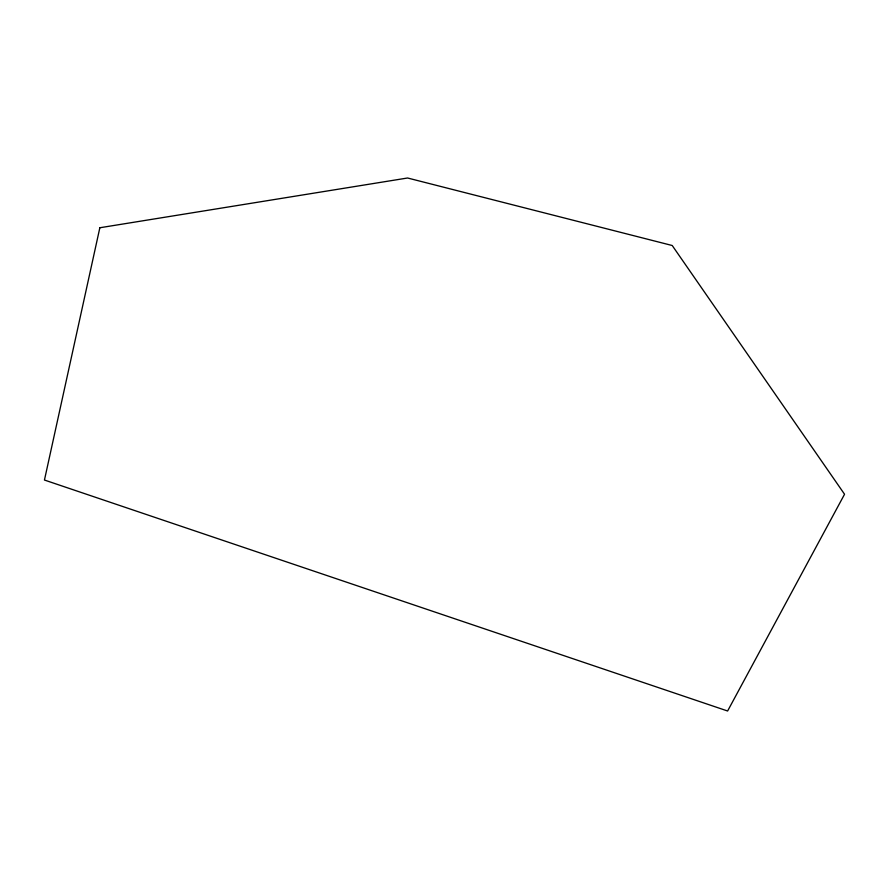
<?xml version="1.0" encoding="UTF-8"?>
<svg xmlns="http://www.w3.org/2000/svg" width="889" height="889" viewBox="0 0 889 889"><rect width="100%" height="100%" fill="white"/><g stroke="black" fill="none" stroke-linecap="round" stroke-linejoin="round"><path stroke-width="1.33" d="M99.846 227.751L44.45 480.038L727.613 711L844.55 494.251L672.217 245.508L407.573 178L99.846 227.751"/></g></svg>
